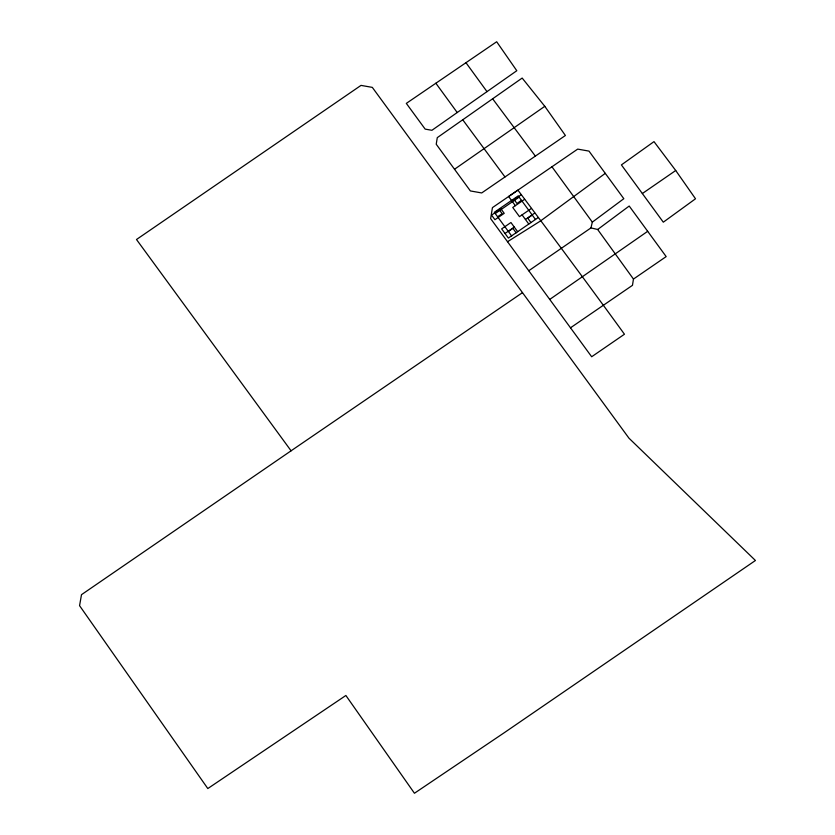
<?xml version="1.0" encoding="UTF-8"?>
<svg xmlns="http://www.w3.org/2000/svg" width="835" height="835" viewBox="0 0 835 835"><rect width="100%" height="100%" fill="white"/><g stroke="black" fill="none" stroke-linecap="round" stroke-linejoin="round"><path stroke-width="1.25" d="M528.753 270.749L590.971 227.903L597.641 229.479L633.462 279.067L632.471 285.33L570.503 327.8M590.971 227.903L592.328 222.131L623.818 198.699L588.988 151.104L577.684 149.11L492.441 207.623L490.636 218.634L591.671 356.754L624.455 334.23C589.364 285.873 553.72 237.944 517.909 190.129L508.63 196.507L515.352 205.681M605.281 173.356L540.495 220.983L507.523 241.712M597.662 229.5L629.204 206.036L666.173 256.596L633.462 279.067M647.678 231.316L549.743 299.421M457.215 112.527L516.792 70.725L496.679 41.75L406.321 103.383L425.172 129.122L431.925 130.291L457.215 112.527L435.87 83.239M462.736 119.781L437.279 137.639L436.225 144.236L470.387 190.944L481.701 192.948L565.399 135.489L544.796 106.316L522.167 78.062L462.736 119.781L504.977 176.957M454.511 169.254L544.796 106.316M642.355 193.532L675.724 170.507L695.513 198.782L663.303 222.183L621.407 164.902L653.993 141.626L675.724 170.507M511.991 201.099L521.27 194.722M495.238 213.541L519.13 197.133M497.608 216.766L502.127 213.666L499.758 210.441M521.489 200.369L516.969 203.469L514.611 200.243M524.63 199.315L512.753 207.466L519.474 216.651L531.352 208.499M505.018 233.476L514.297 227.11M525.434 219.459L534.713 213.082M508.358 231.462L512.878 228.352L516.166 232.84M532.25 215.054L527.73 218.165L531.008 222.642M538.064 217.674L508.379 238.069L501.658 228.884L510.936 222.517L517.658 231.692M291.081 450.806L81.496 594.677L79.565 605.667L207.811 788.553L345.878 695.482L414.442 793.25L504.361 732.65L755.435 560.494L628.953 438.166L372.316 87.383L361.012 85.389L136.491 239.509L291.081 450.806L522.491 292.657M535.36 156.093L492.629 98.791M535.527 219.542L518.211 195.881L494.32 212.288L511.646 235.95M522.073 214.866L528.785 224.051M551.945 166.77L592.328 222.131M465.961 62.698L486.993 91.631M500.854 208.74L491.575 215.117L494.936 219.709L504.215 213.332L500.854 208.74"/></g></svg>
